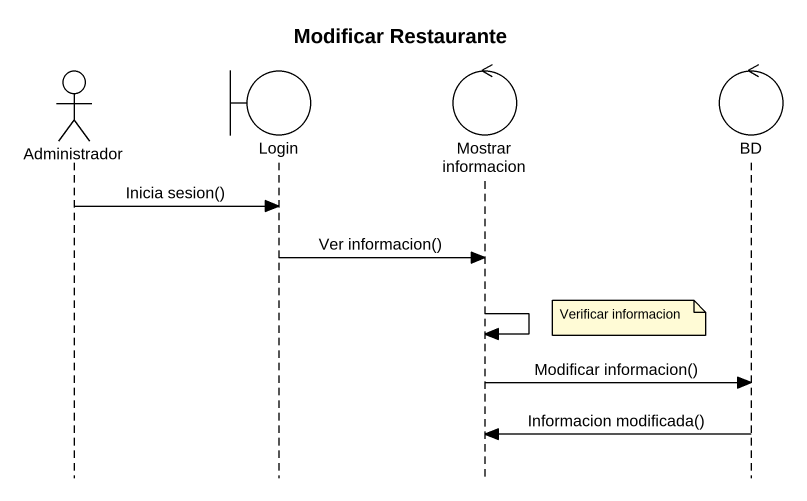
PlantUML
@startuml
title Modificar Restaurante
hide footbox
actor Administrador
boundary Login
control "Mostrar informacion" as Mostrar_informacion
control BD

Administrador -> Login : Inicia sesion()
Login -> Mostrar_informacion : Ver informacion()
Mostrar_informacion -> Mostrar_informacion
note left of BD : Verificar informacion
Mostrar_informacion -> BD : Modificar informacion()
BD -> Mostrar_informacion : Informacion modificada()
@enduml
